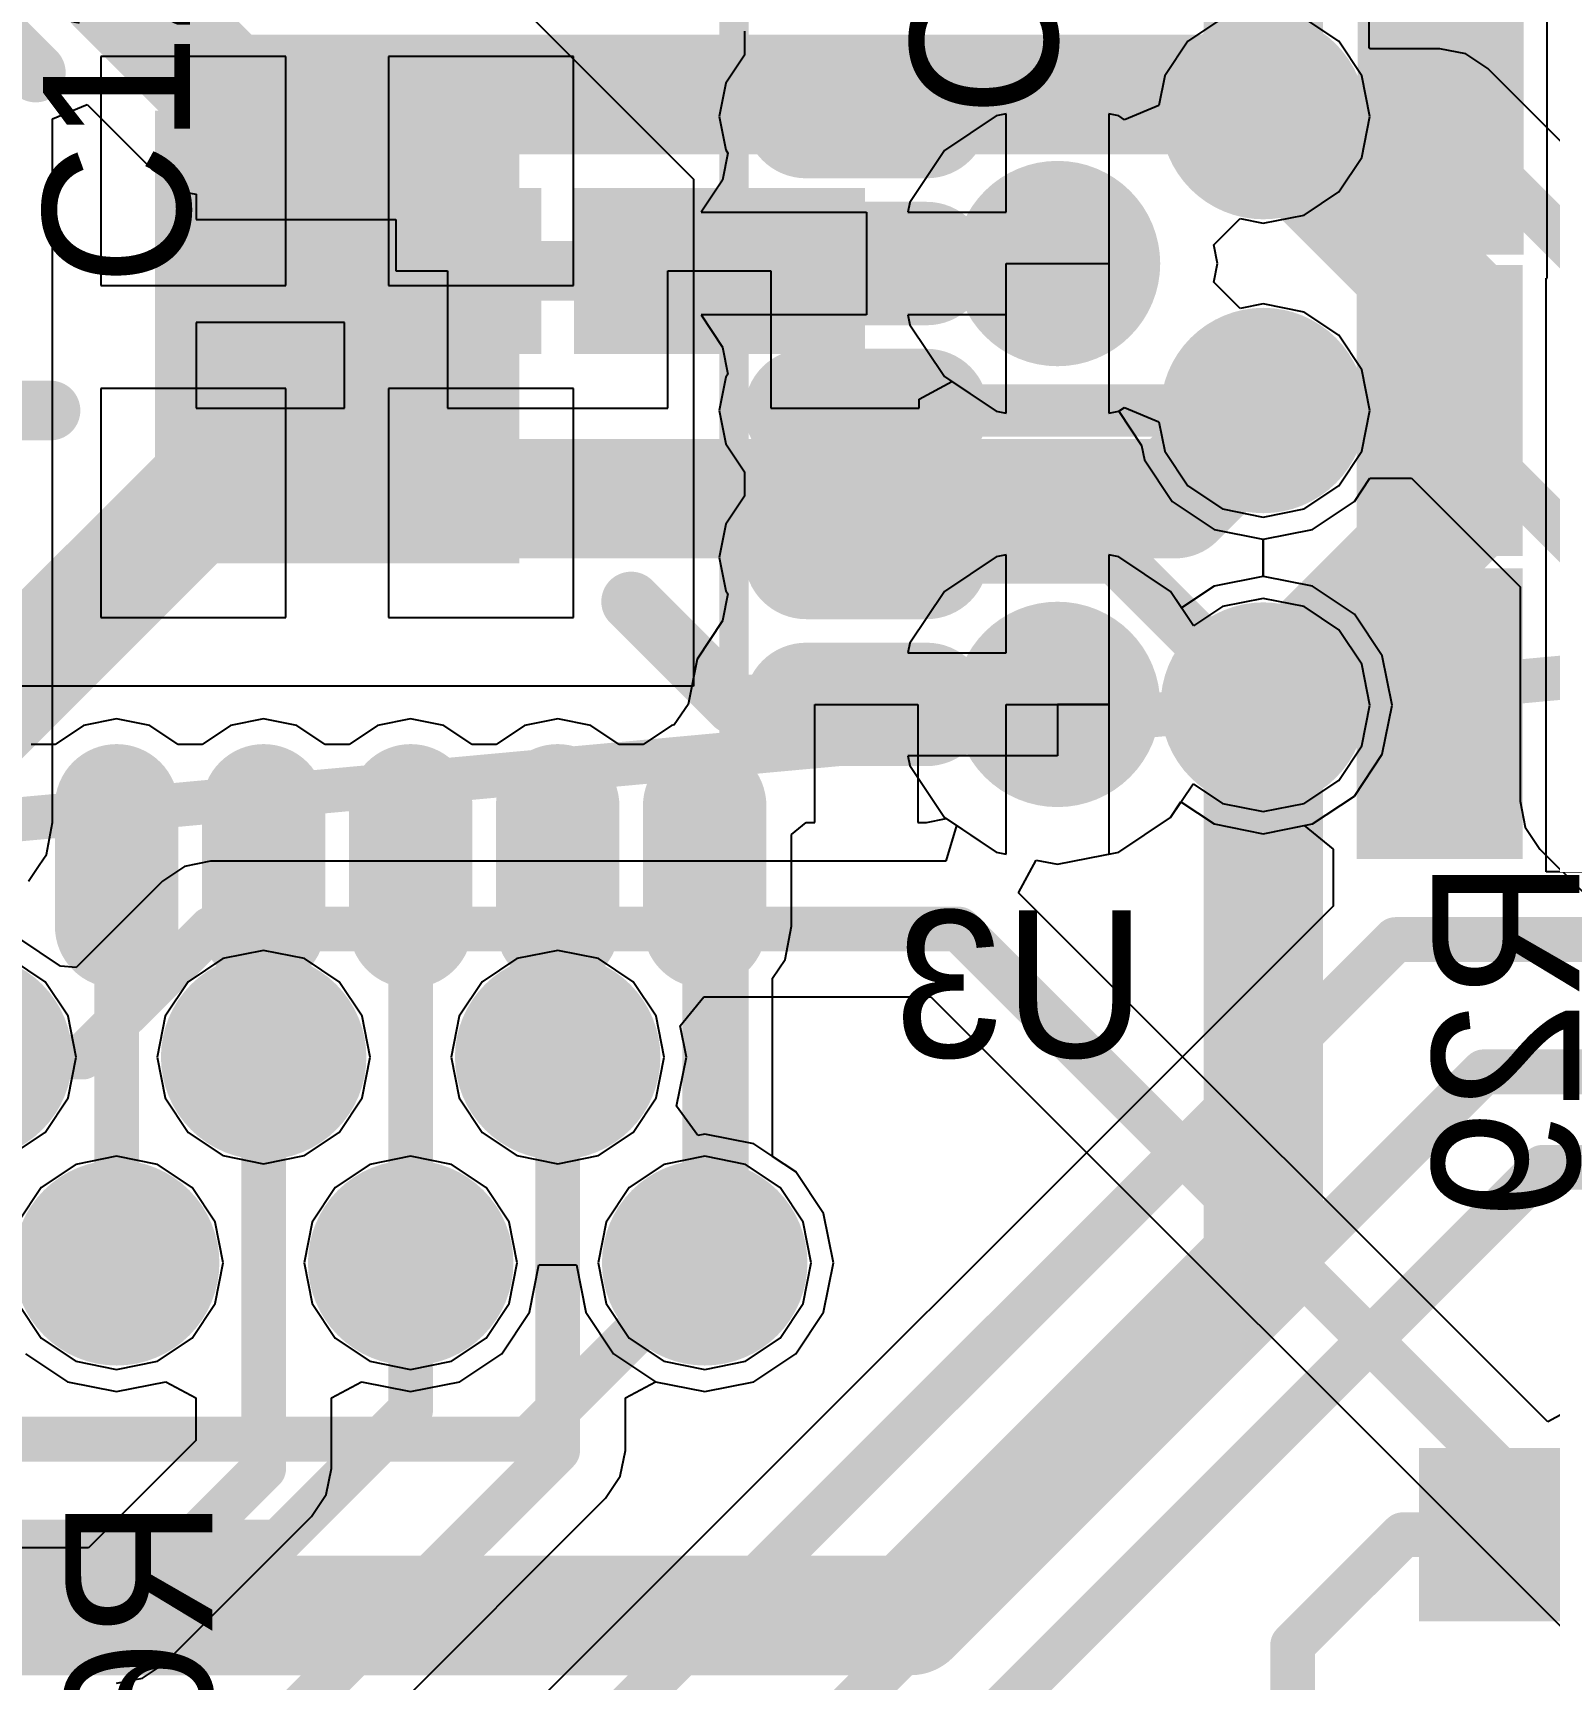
# Model space of a CAD drawing. Header units: millimetres. Extents: x 6 to 417, y 41 to 311.
# Drawn here: x 97.62 to 102.77, y 103.38 to 108.98 of the extents above; entities that cross this region are included whole.
import ezdxf

# ---------------------------------------------------------------- set-up
doc = ezdxf.new("R2010")
doc.units = ezdxf.units.MM
for name, color, linetype in [('BottomLayer', 5, 'Continuous'), ('BottomOverlay', 54, 'Continuous'), ('BottomPaste', 16, 'Continuous'), ('BottomSolder', 6, 'Continuous'), ('DrillDrawing', 1, 'Continuous'), ('KeepOutLayer', 6, 'Continuous'), ('Mechanical2', 216, 'Continuous'), ('Mechanical4', 56, 'Continuous'), ('MidLayer1', 16, 'Continuous'), ('MidLayer2', 76, 'Continuous'), ('MultiLayer', 9, 'Continuous'), ('TopLayer', 1, 'Continuous'), ('TopOverlay', 2, 'Continuous'), ('TopPaste', 8, 'Continuous'), ('TopSolder', 216, 'Continuous')]:
    doc.layers.add(name, color=color, linetype=linetype)

msp = doc.modelspace()

# ---------------------------------------------------------------- linework, layer by layer
at = {"layer": 'BottomLayer'}
for p, q in [((102.7655, 108.15), (102.7655, 109.3)), ((99.1875, 109.1625), (99.8625, 108.4875)), ((100.0359, 108.9909), (100.0359, 108.9091)), ((98.475, 108.904), (97.846, 108.904)), ((97.846, 108.904), (97.846, 108.125)), ((98.475, 108.125), (98.475, 108.904)), ((99.454, 108.904), (98.825, 108.904)), ((98.825, 108.904), (98.825, 108.125)), ((99.454, 108.125), (99.454, 108.904)), ((100.0359, 108.9091), (99.9718, 108.8132)), ((99.9718, 108.8132), (99.9493, 108.7)), ((99.9493, 108.7), (99.9718, 108.5868)), ((99.9792, 108.5758), (99.9609, 108.4841)), ((99.9718, 108.5868), (99.9792, 108.5758)), ((99.8625, 108.4875), (99.8625, 106.7625)), ((99.9609, 108.4841), (99.8881, 108.375)), ((99.9609, 108.4841), (99.9609, 108.4841)), ((99.9609, 108.4841), (99.9609, 108.4841)), ((99.8881, 108.375), (100.45, 108.375)), ((100.45, 108.375), (100.45, 108.025)), ((97.846, 108.125), (98.475, 108.125)), ((98.825, 108.125), (99.454, 108.125)), ((102.7625, 107.2435), (102.7625, 108.15)), ((102.7625, 108.15), (102.7655, 108.15)), ((100.45, 108.025), (99.8881, 108.025)), ((99.8881, 108.025), (99.9609, 107.9159)), ((99.9609, 107.9159), (99.9609, 107.9159)), ((99.9609, 107.9159), (99.9609, 107.9159)), ((99.9609, 107.9159), (99.9792, 107.8242)), ((99.9792, 107.8242), (99.9718, 107.8132)), ((98.475, 107.775), (97.846, 107.775)), ((97.846, 107.775), (97.846, 106.996)), ((98.475, 106.996), (98.475, 107.775)), ((99.454, 107.775), (98.825, 107.775)), ((98.825, 107.775), (98.825, 106.996)), ((99.454, 106.996), (99.454, 107.775)), ((99.9718, 107.8132), (99.9493, 107.7)), ((99.9493, 107.7), (99.9718, 107.5868)), ((99.9718, 107.5868), (100.0359, 107.4909)), ((100.0359, 107.4909), (100.0359, 107.4091)), ((100.0359, 107.4091), (99.9718, 107.3132)), ((99.9718, 107.3132), (99.9493, 107.2)), ((102.7625, 106.1306), (102.7625, 107.2435)), ((102.7625, 107.2435), (102.7625, 107.2435)), ((99.9493, 107.2), (99.9718, 107.0868)), ((99.9792, 107.0758), (99.9609, 106.9841)), ((99.9718, 107.0868), (99.9792, 107.0758)), ((97.846, 106.996), (98.475, 106.996)), ((98.825, 106.996), (99.454, 106.996)), ((99.9609, 106.9841), (99.8739, 106.8537)), ((99.9609, 106.9841), (99.9609, 106.9841)), ((99.9609, 106.9841), (99.9609, 106.9841)), ((99.8739, 106.8537), (99.8433, 106.7)), ((99.8625, 106.7625), (97.4625, 106.7625)), ((99.8433, 106.7), (99.7966, 106.6301)), ((99.8433, 106.7), (99.8433, 106.7)), ((99.8433, 106.7), (99.8433, 106.7)), ((100.275, 106.2983), (100.275, 106.7)), ((100.275, 106.7), (100.625, 106.7)), ((100.625, 106.7), (100.625, 106.2983)), ((100.925, 106.191), (100.925, 106.7)), ((100.925, 106.7), (101.275, 106.7)), ((101.275, 106.7), (101.275, 106.191)), ((97.9, 106.6507), (97.7868, 106.6282)), ((98.0132, 106.6282), (97.9, 106.6507)), ((98.4, 106.6507), (98.2868, 106.6282)), ((98.5132, 106.6282), (98.4, 106.6507)), ((98.9, 106.6507), (98.7868, 106.6282)), ((99.0131, 106.6282), (98.9, 106.6507)), ((99.4, 106.6507), (99.2868, 106.6282)), ((99.5131, 106.6282), (99.4, 106.6507)), ((97.7868, 106.6282), (97.6909, 106.5641)), ((98.1091, 106.5641), (98.0132, 106.6282)), ((98.2868, 106.6282), (98.1909, 106.5641)), ((98.6091, 106.5641), (98.5132, 106.6282)), ((98.7868, 106.6282), (98.6909, 106.5641)), ((99.1091, 106.5641), (99.0131, 106.6282)), ((99.2868, 106.6282), (99.1909, 106.5641)), ((99.6091, 106.5641), (99.5131, 106.6282)), ((99.7868, 106.6282), (99.6909, 106.5641)), ((99.7966, 106.6301), (99.7868, 106.6282)), ((97.6909, 106.5641), (97.6091, 106.5641)), ((98.1909, 106.5641), (98.1091, 106.5641)), ((98.6909, 106.5641), (98.6091, 106.5641)), ((99.1909, 106.5641), (99.1091, 106.5641)), ((99.6909, 106.5641), (99.6091, 106.5641)), ((101.4846, 106.3154), (101.52, 106.3685)), ((101.52, 106.3685), (101.6325, 106.2933)), ((100.655, 106.2983), (100.7214, 106.3115)), ((100.7214, 106.3115), (100.8919, 106.1975)), ((101.3081, 106.1975), (101.4846, 106.3154)), ((100.1957, 106.2578), (100.245, 106.2983)), ((100.1957, 105.945), (100.1957, 106.2578)), ((100.245, 106.2983), (100.275, 106.2983)), ((100.625, 106.2983), (100.655, 106.2983)), ((101.6325, 106.2933), (101.8, 106.26)), ((101.8, 106.26), (101.9393, 106.2877)), ((101.9393, 106.2877), (102.0375, 106.2071)), ((100.8919, 106.1975), (100.925, 106.191)), ((101.275, 106.191), (101.3081, 106.1975)), ((102.0375, 106.2071), (102.0375, 106.0935)), ((102.0375, 106.0935), (102.0375, 106.0935)), ((102.0375, 106.0935), (102.0375, 106.0137)), ((103.1835, 106.1306), (102.7625, 106.1306)), ((102.0375, 106.0137), (98.8369, 102.8131)), ((100.1732, 105.8319), (100.1957, 105.945)), ((100.1306, 105.7682), (100.1732, 105.8319)), ((100.1306, 105.1623), (100.1306, 105.7682)), ((100.2096, 105.1096), (100.1306, 105.1623)), ((100.3045, 104.9676), (100.2096, 105.1096)), ((100.3378, 104.8), (100.3045, 104.9676)), ((100.3045, 104.6325), (100.3378, 104.8)), ((100.2096, 104.4904), (100.3045, 104.6325)), ((100.0675, 104.3955), (100.2096, 104.4904)), ((99.6306, 104.3411), (99.7325, 104.3955)), ((99.7325, 104.3955), (99.9, 104.3622)), ((99.9, 104.3622), (100.0675, 104.3955)), ((99.6306, 104.162), (99.6306, 104.3411)), ((99.6131, 104.0737), (99.6306, 104.162)), ((99.5631, 103.9989), (99.6131, 104.0737)), ((98.6031, 103.0389), (99.5631, 103.9989))]:
    msp.add_line(p, q, dxfattribs=at)
for points, const_width in [([(97.275, 109.2), (97.625, 108.85)], 0.2032), ([(100.245, 108.7), (100.655, 108.7)], 0.28), ([(101.8, 108.7), (102.347, 108.7)], 0.254), ([(100.45, 108.7), (101.8, 108.7)], 0.1778), ([(100.245, 108.2), (100.655, 108.2)], 0.28), ([(99.575, 108.2), (100.45, 108.2)], 0.2032), ([(100.45, 108.2), (101.1, 108.2)], 0.127), ([(100.245, 107.7), (100.655, 107.7)], 0.28), ([(101.8, 107.7), (102.347, 107.7)], 0.254), ([(96.2, 107.7), (97.675, 107.7)], 0.2032), ([(100.45, 107.7), (101.8, 107.7)], 0.1778), ([(100.245, 107.2), (100.655, 107.2)], 0.28), ([(100.45, 107.2), (101.2978, 107.2)], 0.1778), ([(101.2978, 107.2), (101.8, 106.6978)], 0.1778), ([(99.65, 107.05), (100, 106.7)], 0.2032), ([(100.245, 106.7), (100.655, 106.7)], 0.28), ([(101.8, 106.6978), (102.347, 106.6978)], 0.254), ([(100, 106.7), (101.1, 106.7)], 0.2032), ([(97.9, 105.945), (97.9, 106.355)], 0.28), ([(98.4, 105.945), (98.4, 106.355)], 0.28), ([(98.9, 105.945), (98.9, 106.355)], 0.28), ([(99.4, 105.945), (99.4, 106.355)], 0.28), ([(99.9, 105.945), (99.9, 106.355)], 0.28), ([(97.9, 104.8), (97.9, 106.15)], 0.1524), ([(98.4, 105.5), (98.4, 106.15)], 0.1524), ([(98.9, 104.8), (98.9, 106.15)], 0.1524), ([(99.4, 105.5), (99.4, 106.15)], 0.1524), ([(99.9, 104.8), (99.9, 106.15)], 0.1524), ([(99, 102.65), (102.25, 105.9)], 0.1524), ([(102.25, 105.9), (104.3163, 105.9)], 0.1524), ([(99.4, 104.162), (99.4, 105.5)], 0.1524), ([(100.3, 103.2), (102.55, 105.45)], 0.1524), ([(102.55, 105.45), (108.325, 105.45)], 0.1524), ([(100.6, 102.975), (102.75, 105.125)], 0.1524), ([(102.75, 105.125), (108, 105.125)], 0.1524), ([(97.2, 104.8), (97.9, 104.8)], 0.1524), ([(98.9, 104.3), (98.9, 104.8)], 0.1524), ([(98.45, 103.85), (98.9, 104.3)], 0.1524), ([(98.44, 103.202), (99.4, 104.162)], 0.1524), ([(93.9, 103.85), (98.45, 103.85)], 0.1524), ([(101.9, 103.5), (102.275, 103.875)], 0.1524), ([(102.275, 103.875), (102.6, 103.875)], 0.1524), ([(101.9, 101.2), (101.9, 103.5)], 0.1524)]:
    msp.add_lwpolyline(points, dxfattribs=dict(at, const_width=const_width))
for points, const_width in [([(97.5742, 108.85, 1), (97.6758, 108.85, 1)], 0.1016), ([(101.6603, 108.7, 1), (101.9397, 108.7, 1)], 0.2794), ([(100.175, 108.7, 1), (100.315, 108.7, 1)], 0.14), ([(100.585, 108.7, 1), (100.725, 108.7, 1)], 0.14), ([(101.7365, 108.7, 1), (101.8635, 108.7, 1)], 0.127), ([(102.2835, 108.7, 1), (102.4105, 108.7, 1)], 0.127), ([(100.4055, 108.7, 1), (100.4944, 108.7, 1)], 0.0889), ([(101.7555, 108.7, 1), (101.8444, 108.7, 1)], 0.0889), ([(100.9603, 108.2, 1), (101.2397, 108.2, 1)], 0.2794), ([(100.175, 108.2, 1), (100.315, 108.2, 1)], 0.14), ([(100.585, 108.2, 1), (100.725, 108.2, 1)], 0.14), ([(99.5242, 108.2, 1), (99.6258, 108.2, 1)], 0.1016), ([(100.3992, 108.2, 1), (100.5008, 108.2, 1)], 0.1016), ([(100.4182, 108.2, 1), (100.4817, 108.2, 1)], 0.0635), ([(101.0682, 108.2, 1), (101.1317, 108.2, 1)], 0.0635), ([(101.6603, 107.7, 1), (101.9397, 107.7, 1)], 0.2794), ([(100.175, 107.7, 1), (100.315, 107.7, 1)], 0.14), ([(100.585, 107.7, 1), (100.725, 107.7, 1)], 0.14), ([(101.7365, 107.7, 1), (101.8635, 107.7, 1)], 0.127), ([(102.2835, 107.7, 1), (102.4105, 107.7, 1)], 0.127), ([(97.6242, 107.7, 1), (97.7258, 107.7, 1)], 0.1016), ([(100.4055, 107.7, 1), (100.4944, 107.7, 1)], 0.0889), ([(101.7555, 107.7, 1), (101.8444, 107.7, 1)], 0.0889), ([(100.175, 107.2, 1), (100.315, 107.2, 1)], 0.14), ([(100.585, 107.2, 1), (100.725, 107.2, 1)], 0.14), ([(100.4055, 107.2, 1), (100.4944, 107.2, 1)], 0.0889), ([(101.2533, 107.2, 1), (101.3422, 107.2, 1)], 0.0889), ([(101.2533, 107.2, 1), (101.3422, 107.2, 1)], 0.0889), ([(99.5992, 107.05, 1), (99.7008, 107.05, 1)], 0.1016), ([(100.9603, 106.7, 1), (101.2397, 106.7, 1)], 0.2794), ([(101.6603, 106.6978, 1), (101.9397, 106.6978, 1)], 0.2794), ([(100.175, 106.7, 1), (100.315, 106.7, 1)], 0.14), ([(100.585, 106.7, 1), (100.725, 106.7, 1)], 0.14), ([(101.7365, 106.6978, 1), (101.8635, 106.6978, 1)], 0.127), ([(102.2835, 106.6978, 1), (102.4105, 106.6978, 1)], 0.127), ([(99.9492, 106.7, 1), (100.0508, 106.7, 1)], 0.1016), ([(99.9492, 106.7, 1), (100.0508, 106.7, 1)], 0.1016), ([(101.0492, 106.7, 1), (101.1508, 106.7, 1)], 0.1016), ([(101.7555, 106.6978, 1), (101.8444, 106.6978, 1)], 0.0889), ([(97.83, 106.355, 1), (97.97, 106.355, 1)], 0.14), ([(98.33, 106.355, 1), (98.47, 106.355, 1)], 0.14), ([(98.83, 106.355, 1), (98.97, 106.355, 1)], 0.14), ([(99.33, 106.355, 1), (99.47, 106.355, 1)], 0.14), ([(99.83, 106.355, 1), (99.97, 106.355, 1)], 0.14), ([(97.8619, 106.15, 1), (97.9381, 106.15, 1)], 0.0762), ([(98.3619, 106.15, 1), (98.4381, 106.15, 1)], 0.0762), ([(98.8619, 106.15, 1), (98.9381, 106.15, 1)], 0.0762), ([(99.3619, 106.15, 1), (99.4381, 106.15, 1)], 0.0762), ([(99.8619, 106.15, 1), (99.9381, 106.15, 1)], 0.0762), ([(97.83, 105.945, 1), (97.97, 105.945, 1)], 0.14), ([(98.33, 105.945, 1), (98.47, 105.945, 1)], 0.14), ([(98.83, 105.945, 1), (98.97, 105.945, 1)], 0.14), ([(99.33, 105.945, 1), (99.47, 105.945, 1)], 0.14), ([(99.83, 105.945, 1), (99.97, 105.945, 1)], 0.14), ([(102.2119, 105.9, 1), (102.2881, 105.9, 1)], 0.0762), ([(102.2119, 105.9, 1), (102.2881, 105.9, 1)], 0.0762), ([(97.2603, 105.5, 1), (97.5397, 105.5, 1)], 0.2794), ([(98.2603, 105.5, 1), (98.5397, 105.5, 1)], 0.2794), ([(99.2603, 105.5, 1), (99.5397, 105.5, 1)], 0.2794), ([(98.3619, 105.5, 1), (98.4381, 105.5, 1)], 0.0762), ([(99.3619, 105.5, 1), (99.4381, 105.5, 1)], 0.0762), ([(99.3619, 105.5, 1), (99.4381, 105.5, 1)], 0.0762), ([(102.5119, 105.45, 1), (102.5881, 105.45, 1)], 0.0762), ([(102.5119, 105.45, 1), (102.5881, 105.45, 1)], 0.0762), ([(102.7119, 105.125, 1), (102.7881, 105.125, 1)], 0.0762), ([(102.7119, 105.125, 1), (102.7881, 105.125, 1)], 0.0762), ([(97.7603, 104.8, 1), (98.0397, 104.8, 1)], 0.2794), ([(98.7603, 104.8, 1), (99.0397, 104.8, 1)], 0.2794), ([(99.7603, 104.8, 1), (100.0397, 104.8, 1)], 0.2794), ([(97.8619, 104.8, 1), (97.9381, 104.8, 1)], 0.0762), ([(97.8619, 104.8, 1), (97.9381, 104.8, 1)], 0.0762), ([(98.8619, 104.8, 1), (98.9381, 104.8, 1)], 0.0762), ([(98.8619, 104.8, 1), (98.9381, 104.8, 1)], 0.0762), ([(99.8619, 104.8, 1), (99.9381, 104.8, 1)], 0.0762), ([(98.8619, 104.3, 1), (98.9381, 104.3, 1)], 0.0762), ([(98.8619, 104.3, 1), (98.9381, 104.3, 1)], 0.0762), ([(99.3619, 104.162, 1), (99.4381, 104.162, 1)], 0.0762), ([(99.3619, 104.162, 1), (99.4381, 104.162, 1)], 0.0762), ([(98.4119, 103.85, 1), (98.4881, 103.85, 1)], 0.0762), ([(98.4119, 103.85, 1), (98.4881, 103.85, 1)], 0.0762), ([(102.2369, 103.875, 1), (102.3131, 103.875, 1)], 0.0762), ([(102.2369, 103.875, 1), (102.3131, 103.875, 1)], 0.0762), ([(102.5619, 103.875, 1), (102.6381, 103.875, 1)], 0.0762), ([(101.8619, 103.5, 1), (101.9381, 103.5, 1)], 0.0762), ([(101.8619, 103.5, 1), (101.9381, 103.5, 1)], 0.0762)]:
    msp.add_lwpolyline(points, format="xyb", close=True, dxfattribs=dict(at, const_width=const_width))
for points in [[(102.6155, 109.15), (102.1905, 109.15), (102.6155, 108.3), (102.1905, 108.3)], [(99.2, 107.25), (99.2, 108.65), (98.1, 107.25), (98.1, 108.65)], [(102.6125, 108.125), (102.1875, 108.125), (102.6125, 107.275), (102.1875, 107.275)], [(102.6125, 107.0935), (102.1875, 107.0935), (102.6125, 106.2435), (102.1875, 106.2435)], [(102.8, 103.65), (102.8, 104.1), (102.4, 103.65), (102.4, 104.1)]]:
    msp.add_solid(points, dxfattribs=at)
at = {"layer": 'BottomPaste', "const_width": 0.18}
for points in [[(100.245, 108.7), (100.655, 108.7)], [(100.245, 108.2), (100.655, 108.2)], [(100.245, 107.7), (100.655, 107.7)], [(100.245, 107.2), (100.655, 107.2)], [(100.245, 106.7), (100.655, 106.7)], [(97.9, 105.945), (97.9, 106.355)], [(98.4, 105.945), (98.4, 106.355)], [(98.9, 105.945), (98.9, 106.355)], [(99.4, 105.945), (99.4, 106.355)], [(99.9, 105.945), (99.9, 106.355)]]:
    msp.add_lwpolyline(points, dxfattribs=at)
at = {"layer": 'BottomPaste', "const_width": 0.09}
for points in [[(100.2, 108.7, 1), (100.29, 108.7, 1)], [(100.61, 108.7, 1), (100.7, 108.7, 1)], [(100.2, 108.2, 1), (100.29, 108.2, 1)], [(100.61, 108.2, 1), (100.7, 108.2, 1)], [(100.2, 107.7, 1), (100.29, 107.7, 1)], [(100.61, 107.7, 1), (100.7, 107.7, 1)], [(100.2, 107.2, 1), (100.29, 107.2, 1)], [(100.61, 107.2, 1), (100.7, 107.2, 1)], [(100.2, 106.7, 1), (100.29, 106.7, 1)], [(100.61, 106.7, 1), (100.7, 106.7, 1)], [(97.855, 106.355, 1), (97.945, 106.355, 1)], [(98.355, 106.355, 1), (98.445, 106.355, 1)], [(98.855, 106.355, 1), (98.945, 106.355, 1)], [(99.355, 106.355, 1), (99.445, 106.355, 1)], [(99.855, 106.355, 1), (99.945, 106.355, 1)], [(97.855, 105.945, 1), (97.945, 105.945, 1)], [(98.355, 105.945, 1), (98.445, 105.945, 1)], [(98.855, 105.945, 1), (98.945, 105.945, 1)], [(99.355, 105.945, 1), (99.445, 105.945, 1)], [(99.855, 105.945, 1), (99.945, 105.945, 1)]]:
    msp.add_lwpolyline(points, format="xyb", close=True, dxfattribs=at)
at = {"layer": 'BottomPaste'}
for points in [[(102.5655, 109.1), (102.2405, 109.1), (102.5655, 108.35), (102.2405, 108.35)], [(99.15, 107.3), (99.15, 108.6), (98.15, 107.3), (98.15, 108.6)], [(102.5625, 108.075), (102.2375, 108.075), (102.5625, 107.325), (102.2375, 107.325)], [(102.5625, 107.0435), (102.2375, 107.0435), (102.5625, 106.2935), (102.2375, 106.2935)], [(102.75, 103.7), (102.75, 104.05), (102.45, 103.7), (102.45, 104.05)]]:
    msp.add_solid(points, dxfattribs=at)
at = {"layer": 'BottomSolder'}
for points, const_width in [([(101.6253, 108.7, 1), (101.9747, 108.7, 1)], 0.3494), ([(100.14, 108.7, 1), (100.35, 108.7, 1)], 0.21), ([(100.55, 108.7, 1), (100.76, 108.7, 1)], 0.21), ([(100.9253, 108.2, 1), (101.2747, 108.2, 1)], 0.3494), ([(100.14, 108.2, 1), (100.35, 108.2, 1)], 0.21), ([(100.55, 108.2, 1), (100.76, 108.2, 1)], 0.21), ([(101.6253, 107.7, 1), (101.9747, 107.7, 1)], 0.3494), ([(100.14, 107.7, 1), (100.35, 107.7, 1)], 0.21), ([(100.55, 107.7, 1), (100.76, 107.7, 1)], 0.21), ([(100.14, 107.2, 1), (100.35, 107.2, 1)], 0.21), ([(100.55, 107.2, 1), (100.76, 107.2, 1)], 0.21), ([(100.9253, 106.7, 1), (101.2747, 106.7, 1)], 0.3494), ([(101.6253, 106.6978, 1), (101.9747, 106.6978, 1)], 0.3494), ([(100.14, 106.7, 1), (100.35, 106.7, 1)], 0.21), ([(100.55, 106.7, 1), (100.76, 106.7, 1)], 0.21), ([(97.795, 106.355, 1), (98.005, 106.355, 1)], 0.21), ([(98.295, 106.355, 1), (98.505, 106.355, 1)], 0.21), ([(98.795, 106.355, 1), (99.005, 106.355, 1)], 0.21), ([(99.295, 106.355, 1), (99.505, 106.355, 1)], 0.21), ([(99.795, 106.355, 1), (100.005, 106.355, 1)], 0.21), ([(97.795, 105.945, 1), (98.005, 105.945, 1)], 0.21), ([(98.295, 105.945, 1), (98.505, 105.945, 1)], 0.21), ([(98.795, 105.945, 1), (99.005, 105.945, 1)], 0.21), ([(99.295, 105.945, 1), (99.505, 105.945, 1)], 0.21), ([(99.795, 105.945, 1), (100.005, 105.945, 1)], 0.21), ([(97.2253, 105.5, 1), (97.5747, 105.5, 1)], 0.3494), ([(98.2253, 105.5, 1), (98.5747, 105.5, 1)], 0.3494), ([(99.2253, 105.5, 1), (99.5747, 105.5, 1)], 0.3494), ([(97.7253, 104.8, 1), (98.0747, 104.8, 1)], 0.3494), ([(98.7253, 104.8, 1), (99.0747, 104.8, 1)], 0.3494), ([(99.7253, 104.8, 1), (100.0747, 104.8, 1)], 0.3494)]:
    msp.add_lwpolyline(points, format="xyb", close=True, dxfattribs=dict(at, const_width=const_width))
at = {"layer": 'BottomSolder', "const_width": 0.42}
for points in [[(100.245, 108.7), (100.655, 108.7)], [(100.245, 108.2), (100.655, 108.2)], [(100.245, 107.7), (100.655, 107.7)], [(100.245, 107.2), (100.655, 107.2)], [(100.245, 106.7), (100.655, 106.7)], [(97.9, 105.945), (97.9, 106.355)], [(98.4, 105.945), (98.4, 106.355)], [(98.9, 105.945), (98.9, 106.355)], [(99.4, 105.945), (99.4, 106.355)], [(99.9, 105.945), (99.9, 106.355)]]:
    msp.add_lwpolyline(points, dxfattribs=at)
at = {"layer": 'BottomSolder'}
for points in [[(102.6855, 109.22), (102.1205, 109.22), (102.6855, 108.23), (102.1205, 108.23)], [(99.27, 107.18), (99.27, 108.72), (98.03, 107.18), (98.03, 108.72)], [(102.6825, 108.195), (102.1175, 108.195), (102.6825, 107.205), (102.1175, 107.205)], [(102.6825, 107.1635), (102.1175, 107.1635), (102.6825, 106.1735), (102.1175, 106.1735)], [(102.87, 103.58), (102.87, 104.17), (102.33, 103.58), (102.33, 104.17)]]:
    msp.add_solid(points, dxfattribs=at)
at = {"layer": 'DrillDrawing', "const_width": 0.1}
for points in [[(119.9857, 99, -39.996351), (119.9857, 101)], [(119.9819, 99, -39.98872), (119.9819, 101)]]:
    msp.add_lwpolyline(points, format="xyb", dxfattribs=at)
at = {"layer": 'DrillDrawing', "const_width": 0.1524}
for points in [[(101.7238, 108.7, 1), (101.8762, 108.7, 1)], [(101.0238, 108.2, 1), (101.1762, 108.2, 1)], [(101.7238, 107.7, 1), (101.8762, 107.7, 1)], [(101.0238, 106.7, 1), (101.1762, 106.7, 1)], [(101.7238, 106.6978, 1), (101.8762, 106.6978, 1)], [(98.3238, 105.5, 1), (98.4762, 105.5, 1)], [(99.3238, 105.5, 1), (99.4762, 105.5, 1)], [(97.8238, 104.8, 1), (97.9762, 104.8, 1)], [(98.8238, 104.8, 1), (98.9762, 104.8, 1)], [(99.8238, 104.8, 1), (99.9762, 104.8, 1)]]:
    msp.add_lwpolyline(points, format="xyb", close=True, dxfattribs=at)
at = {"layer": 'KeepOutLayer', "const_width": 0.1}
msp.add_lwpolyline([(119.9857, 99, -39.996351), (119.9857, 101)], format="xyb", dxfattribs=at)
at = {"layer": 'Mechanical2', "const_width": 0.1}
for points in [[(100, 105.08), (100, 122.5469)], [(100, 105.08), (100, 122.5468)]]:
    msp.add_lwpolyline(points, dxfattribs=at)
at = {"layer": 'Mechanical2', "const_width": 0.05}
msp.add_lwpolyline([(99.975, 105.08, 1), (100.025, 105.08, 1)], format="xyb", close=True, dxfattribs=at)
msp.add_lwpolyline([(99.975, 105.08, 1), (100.025, 105.08, 1)], format="xyb", close=True, dxfattribs=at)
at = {"layer": 'Mechanical4', "const_width": 0.1}
msp.add_lwpolyline([(91.9321, 105.7906), (106.8692, 107.1632)], dxfattribs=at)
at = {"layer": 'MidLayer1'}
for p, q in [((101.6612, 109.035), (101.5436, 108.9564)), ((102.0564, 108.9564), (101.9387, 109.035)), ((101.5436, 108.9564), (101.465, 108.8387)), ((102.135, 108.8387), (102.0564, 108.9564)), ((101.465, 108.8387), (101.445, 108.738)), ((102.1626, 108.7), (102.135, 108.8387)), ((101.445, 108.738), (101.3276, 108.6894)), ((100.8919, 108.7025), (100.7154, 108.5846)), ((100.925, 108.709), (100.8919, 108.7025)), ((100.925, 108.375), (100.925, 108.709)), ((101.3081, 108.7025), (101.275, 108.709)), ((101.275, 108.709), (101.275, 108.2)), ((101.3276, 108.6894), (101.3081, 108.7025)), ((102.135, 108.5613), (102.1626, 108.7)), ((100.7154, 108.5846), (100.5975, 108.4081)), ((102.0564, 108.4436), (102.135, 108.5613)), ((101.9387, 108.365), (102.0564, 108.4436)), ((100.5975, 108.4081), (100.591, 108.375)), ((100.591, 108.375), (100.925, 108.375)), ((101.6312, 108.2633), (101.7211, 108.3531)), ((101.7211, 108.3531), (101.8, 108.3374)), ((101.8, 108.3374), (101.9387, 108.365)), ((101.6438, 108.2), (101.6312, 108.2633)), ((101.275, 108.2), (101.275, 107.691)), ((101.6312, 108.1367), (101.6438, 108.2)), ((101.7211, 108.0469), (101.6312, 108.1367)), ((101.8, 108.0626), (101.7211, 108.0469)), ((101.9387, 108.035), (101.8, 108.0626)), ((100.925, 108.025), (100.591, 108.025)), ((100.591, 108.025), (100.5975, 107.9919)), ((100.5975, 107.9919), (100.7154, 107.8154)), ((100.925, 107.691), (100.925, 108.025)), ((102.0564, 107.9564), (101.9387, 108.035)), ((102.135, 107.8387), (102.0564, 107.9564)), ((102.1626, 107.7), (102.135, 107.8387)), ((100.7154, 107.8154), (100.8919, 107.6975)), ((101.3081, 107.6975), (101.3276, 107.7106)), ((101.3276, 107.7106), (101.445, 107.662)), ((100.8919, 107.6975), (100.925, 107.691)), ((101.275, 107.691), (101.3081, 107.6975)), ((101.445, 107.662), (101.465, 107.5613)), ((102.135, 107.5613), (102.1626, 107.7)), ((101.465, 107.5613), (101.5436, 107.4436)), ((102.0564, 107.4436), (102.135, 107.5613)), ((101.5436, 107.4436), (101.6612, 107.365)), ((101.9387, 107.365), (102.0564, 107.4436)), ((101.6612, 107.365), (101.8, 107.3374)), ((101.8, 107.3374), (101.9387, 107.365)), ((100.8919, 107.2025), (100.7154, 107.0846)), ((100.925, 107.209), (100.8919, 107.2025)), ((100.925, 106.875), (100.925, 107.209)), ((101.3081, 107.2025), (101.275, 107.209)), ((101.275, 107.209), (101.275, 106.7)), ((101.4846, 107.0846), (101.3081, 107.2025)), ((100.7154, 107.0846), (100.5975, 106.9081)), ((101.563, 106.9671), (101.4846, 107.0846)), ((101.8, 107.0604), (101.6613, 107.0328)), ((101.9387, 107.0328), (101.8, 107.0604)), ((101.6613, 107.0328), (101.563, 106.9671)), ((102.0564, 106.9542), (101.9387, 107.0328)), ((102.135, 106.8365), (102.0564, 106.9542)), ((100.5975, 106.9081), (100.591, 106.875)), ((100.591, 106.875), (100.925, 106.875)), ((102.1626, 106.6978), (102.135, 106.8365)), ((101.275, 106.7), (101.275, 106.191)), ((102.135, 106.5591), (102.1626, 106.6978)), ((102.0564, 106.4414), (102.135, 106.5591)), ((100.925, 106.525), (100.591, 106.525)), ((100.591, 106.525), (100.5975, 106.4919)), ((100.5975, 106.4919), (100.7154, 106.3154)), ((100.925, 106.191), (100.925, 106.525)), ((101.4846, 106.3154), (101.561, 106.4298)), ((101.561, 106.4298), (101.6613, 106.3628)), ((101.9387, 106.3628), (102.0564, 106.4414)), ((101.6613, 106.3628), (101.8, 106.3352)), ((101.8, 106.3352), (101.9387, 106.3628)), ((100.7154, 106.3154), (100.8919, 106.1975)), ((101.3081, 106.1975), (101.4846, 106.3154)), ((100.8919, 106.1975), (100.925, 106.191)), ((101.275, 106.191), (101.3081, 106.1975)), ((98.4, 105.8626), (98.2613, 105.835)), ((98.5387, 105.835), (98.4, 105.8626)), ((99.4, 105.8626), (99.2612, 105.835)), ((99.5387, 105.835), (99.4, 105.8626)), ((97.6564, 105.7564), (97.5387, 105.835)), ((98.2613, 105.835), (98.1436, 105.7564)), ((98.6564, 105.7564), (98.5387, 105.835)), ((99.2612, 105.835), (99.1436, 105.7564)), ((99.6564, 105.7564), (99.5387, 105.835)), ((97.735, 105.6388), (97.6564, 105.7564)), ((98.1436, 105.7564), (98.065, 105.6388)), ((98.735, 105.6388), (98.6564, 105.7564)), ((99.1436, 105.7564), (99.065, 105.6388)), ((99.735, 105.6388), (99.6564, 105.7564)), ((97.7626, 105.5), (97.735, 105.6388)), ((98.065, 105.6388), (98.0374, 105.5)), ((98.7626, 105.5), (98.735, 105.6388)), ((99.065, 105.6388), (99.0374, 105.5)), ((99.7626, 105.5), (99.735, 105.6388)), ((97.735, 105.3613), (97.7626, 105.5)), ((98.0374, 105.5), (98.065, 105.3613)), ((98.735, 105.3613), (98.7626, 105.5)), ((99.0374, 105.5), (99.065, 105.3613)), ((99.735, 105.3613), (99.7626, 105.5)), ((97.6564, 105.2436), (97.735, 105.3613)), ((98.065, 105.3613), (98.1436, 105.2436)), ((98.6564, 105.2436), (98.735, 105.3613)), ((99.065, 105.3613), (99.1436, 105.2436)), ((99.6564, 105.2436), (99.735, 105.3613)), ((97.5387, 105.165), (97.6564, 105.2436)), ((98.1436, 105.2436), (98.2613, 105.165)), ((98.5387, 105.165), (98.6564, 105.2436)), ((99.1436, 105.2436), (99.2612, 105.165)), ((99.5387, 105.165), (99.6564, 105.2436)), ((97.7613, 105.135), (97.6436, 105.0564)), ((97.9, 105.1626), (97.7613, 105.135)), ((98.0387, 105.135), (97.9, 105.1626)), ((98.1564, 105.0564), (98.0387, 105.135)), ((98.2613, 105.165), (98.4, 105.1374)), ((98.4, 105.1374), (98.5387, 105.165)), ((98.7613, 105.135), (98.6436, 105.0564)), ((98.9, 105.1626), (98.7613, 105.135)), ((99.0387, 105.135), (98.9, 105.1626)), ((99.1564, 105.0564), (99.0387, 105.135)), ((99.2612, 105.165), (99.4, 105.1374)), ((99.4, 105.1374), (99.5387, 105.165)), ((99.7612, 105.135), (99.6436, 105.0564)), ((99.9, 105.1626), (99.7612, 105.135)), ((100.0387, 105.135), (99.9, 105.1626)), ((100.1564, 105.0564), (100.0387, 105.135)), ((97.6436, 105.0564), (97.565, 104.9388)), ((98.235, 104.9388), (98.1564, 105.0564)), ((98.6436, 105.0564), (98.565, 104.9388)), ((99.235, 104.9388), (99.1564, 105.0564)), ((99.6436, 105.0564), (99.565, 104.9388)), ((100.235, 104.9388), (100.1564, 105.0564)), ((98.2626, 104.8), (98.235, 104.9388)), ((98.565, 104.9388), (98.5374, 104.8)), ((99.2626, 104.8), (99.235, 104.9388)), ((99.565, 104.9388), (99.5374, 104.8)), ((100.2626, 104.8), (100.235, 104.9388)), ((98.235, 104.6613), (98.2626, 104.8)), ((98.5374, 104.8), (98.565, 104.6613)), ((99.235, 104.6613), (99.2626, 104.8)), ((99.5374, 104.8), (99.565, 104.6613)), ((100.235, 104.6613), (100.2626, 104.8)), ((97.565, 104.6613), (97.6436, 104.5436)), ((98.1564, 104.5436), (98.235, 104.6613)), ((98.565, 104.6613), (98.6436, 104.5436)), ((99.1564, 104.5436), (99.235, 104.6613)), ((99.565, 104.6613), (99.6436, 104.5436)), ((100.1564, 104.5436), (100.235, 104.6613)), ((97.6436, 104.5436), (97.7613, 104.465)), ((98.0387, 104.465), (98.1564, 104.5436)), ((98.6436, 104.5436), (98.7613, 104.465)), ((99.0387, 104.465), (99.1564, 104.5436)), ((99.6436, 104.5436), (99.7612, 104.465)), ((100.0387, 104.465), (100.1564, 104.5436)), ((97.7613, 104.465), (97.9, 104.4374)), ((97.9, 104.4374), (98.0387, 104.465)), ((98.7613, 104.465), (98.9, 104.4374)), ((98.9, 104.4374), (99.0387, 104.465)), ((99.7612, 104.465), (99.9, 104.4374)), ((99.9, 104.4374), (100.0387, 104.465))]:
    msp.add_line(p, q, dxfattribs=at)
at = {"layer": 'MidLayer1', "const_width": 0.2794}
for points in [[(101.6603, 108.7, 1), (101.9397, 108.7, 1)], [(100.9603, 108.2, 1), (101.2397, 108.2, 1)], [(101.6603, 107.7, 1), (101.9397, 107.7, 1)], [(100.9603, 106.7, 1), (101.2397, 106.7, 1)], [(101.6603, 106.6978, 1), (101.9397, 106.6978, 1)], [(97.2603, 105.5, 1), (97.5397, 105.5, 1)], [(98.2603, 105.5, 1), (98.5397, 105.5, 1)], [(99.2603, 105.5, 1), (99.5397, 105.5, 1)], [(97.7603, 104.8, 1), (98.0397, 104.8, 1)], [(98.7603, 104.8, 1), (99.0397, 104.8, 1)], [(99.7603, 104.8, 1), (100.0397, 104.8, 1)]]:
    msp.add_lwpolyline(points, format="xyb", close=True, dxfattribs=at)
at = {"layer": 'MidLayer2'}
for points, const_width in [([(101.6603, 108.7, 1), (101.9397, 108.7, 1)], 0.2794), ([(101.6984, 108.7, 1), (101.9016, 108.7, 1)], 0.2032), ([(100.9603, 108.2, 1), (101.2397, 108.2, 1)], 0.2794), ([(102.3734, 108.025, 1), (102.5766, 108.025, 1)], 0.2032), ([(102.3734, 108.025, 1), (102.5766, 108.025, 1)], 0.2032), ([(101.6603, 107.7, 1), (101.9397, 107.7, 1)], 0.2794), ([(101.6984, 107.7, 1), (101.9016, 107.7, 1)], 0.2032), ([(98.0734, 107.4, 1), (98.2766, 107.4, 1)], 0.2032), ([(98.0734, 107.4, 1), (98.2766, 107.4, 1)], 0.2032), ([(101.3984, 107.4, 1), (101.6016, 107.4, 1)], 0.2032), ([(101.3984, 107.4, 1), (101.6016, 107.4, 1)], 0.2032), ([(102.3734, 107.3728, 1), (102.5766, 107.3728, 1)], 0.2032), ([(102.3734, 107.3728, 1), (102.5766, 107.3728, 1)], 0.2032), ([(100.9603, 106.7, 1), (101.2397, 106.7, 1)], 0.2794), ([(101.6603, 106.6978, 1), (101.9397, 106.6978, 1)], 0.2794), ([(101.6984, 106.6978, 1), (101.9016, 106.6978, 1)], 0.2032), ([(101.6984, 106.6978, 1), (101.9016, 106.6978, 1)], 0.2032), ([(97.2603, 105.5, 1), (97.5397, 105.5, 1)], 0.2794), ([(98.2603, 105.5, 1), (98.5397, 105.5, 1)], 0.2794), ([(99.2603, 105.5, 1), (99.5397, 105.5, 1)], 0.2794), ([(97.7603, 104.8, 1), (98.0397, 104.8, 1)], 0.2794), ([(98.7603, 104.8, 1), (99.0397, 104.8, 1)], 0.2794), ([(99.7603, 104.8, 1), (100.0397, 104.8, 1)], 0.2794), ([(101.6984, 104.8, 1), (101.9016, 104.8, 1)], 0.2032), ([(101.6984, 104.8, 1), (101.9016, 104.8, 1)], 0.2032), ([(99.8619, 104.8, 1), (99.9381, 104.8, 1)], 0.0762), ([(99.2619, 104.2, 1), (99.3381, 104.2, 1)], 0.0762), ([(99.2619, 104.2, 1), (99.3381, 104.2, 1)], 0.0762), ([(100.4984, 103.6, 1), (100.7016, 103.6, 1)], 0.2032), ([(100.4984, 103.6, 1), (100.7016, 103.6, 1)], 0.2032)]:
    msp.add_lwpolyline(points, format="xyb", close=True, dxfattribs=dict(at, const_width=const_width))
for points, const_width in [([(101.8, 108.7), (102.475, 108.025)], 0.4064), ([(102.475, 107.3728), (102.475, 108.025)], 0.4064), ([(101.5, 107.4), (101.8, 107.7)], 0.4064), ([(95.475, 104.7), (98.175, 107.4)], 0.4064), ([(98.175, 107.4), (101.5, 107.4)], 0.4064), ([(101.8, 106.6978), (102.475, 107.3728)], 0.4064), ([(101.8, 104.8), (101.8, 106.6978)], 0.4064), ([(100.6, 103.6), (101.8, 104.8)], 0.4064), ([(99.3, 104.2), (99.9, 104.8)], 0.1524), ([(97.05, 104.2), (99.3, 104.2)], 0.1524), ([(94.2996, 103.6), (100.6, 103.6)], 0.4064)]:
    msp.add_lwpolyline(points, dxfattribs=dict(at, const_width=const_width))
at = {"layer": 'MultiLayer', "const_width": 0.2794}
for points in [[(101.6603, 108.7, 1), (101.9397, 108.7, 1)], [(100.9603, 108.2, 1), (101.2397, 108.2, 1)], [(101.6603, 107.7, 1), (101.9397, 107.7, 1)], [(100.9603, 106.7, 1), (101.2397, 106.7, 1)], [(101.6603, 106.6978, 1), (101.9397, 106.6978, 1)], [(97.2603, 105.5, 1), (97.5397, 105.5, 1)], [(98.2603, 105.5, 1), (98.5397, 105.5, 1)], [(99.2603, 105.5, 1), (99.5397, 105.5, 1)], [(97.7603, 104.8, 1), (98.0397, 104.8, 1)], [(98.7603, 104.8, 1), (99.0397, 104.8, 1)], [(99.7603, 104.8, 1), (100.0397, 104.8, 1)]]:
    msp.add_lwpolyline(points, format="xyb", close=True, dxfattribs=at)
at = {"layer": 'TopLayer'}
for p, q in [((102.1601, 108.9339), (102.1601, 109.1508)), ((102.1623, 108.9306), (102.1601, 108.9339)), ((102.4, 108.9306), (102.1623, 108.9306)), ((102.4883, 108.9131), (102.4, 108.9306)), ((102.5631, 108.8631), (102.4883, 108.9131)), ((103.5651, 107.8611), (102.5631, 108.8631)), ((97.6824, 108.6924), (97.7998, 108.741)), ((97.7998, 108.741), (98.0204, 108.5204)), ((97.6824, 106.298), (97.6824, 108.6924)), ((98.0204, 108.5204), (98.1372, 108.4423)), ((98.1372, 108.4423), (98.171, 108.4356)), ((98.171, 108.4356), (98.171, 108.35)), ((98.171, 108.35), (98.85, 108.35)), ((98.85, 108.35), (98.85, 108.175)), ((98.85, 108.175), (99.025, 108.175)), ((99.025, 108.175), (99.025, 107.7085)), ((99.775, 107.7085), (99.775, 108.175)), ((99.775, 108.175), (100.125, 108.175)), ((100.125, 108.175), (100.125, 107.7085)), ((100.925, 107.691), (100.925, 108.2)), ((100.925, 108.2), (101.275, 108.2)), ((101.275, 108.2), (101.275, 107.691)), ((98.675, 108), (98.171, 108)), ((98.171, 108), (98.171, 107.7085)), ((98.675, 107.7085), (98.675, 108)), ((100.629, 107.7385), (100.741, 107.7984)), ((100.741, 107.7984), (100.8919, 107.6975)), ((98.171, 107.7085), (98.675, 107.7085)), ((99.025, 107.7085), (99.775, 107.7085)), ((100.125, 107.7085), (100.629, 107.7085)), ((100.629, 107.7085), (100.629, 107.7385)), ((100.8919, 107.6975), (100.925, 107.691)), ((101.275, 107.691), (101.3081, 107.6975)), ((101.3081, 107.6975), (101.3858, 107.5813)), ((101.3858, 107.5813), (101.3955, 107.5325)), ((101.3955, 107.5325), (101.4904, 107.3904)), ((102.1096, 107.3904), (102.1623, 107.4694)), ((102.1623, 107.4694), (102.3045, 107.4694)), ((102.3045, 107.4694), (102.6734, 107.1004)), ((101.4904, 107.3904), (101.6324, 107.2955)), ((101.9675, 107.2955), (102.1096, 107.3904)), ((101.6324, 107.2955), (101.7989, 107.2624)), ((101.7989, 107.2624), (101.7989, 107.1354)), ((101.8011, 107.2624), (101.9675, 107.2955)), ((101.8011, 107.1354), (101.8011, 107.2624)), ((100.8919, 107.2025), (100.7154, 107.0846)), ((100.925, 107.209), (100.8919, 107.2025)), ((100.925, 106.875), (100.925, 107.209)), ((101.3081, 107.2025), (101.275, 107.209)), ((101.275, 107.209), (101.275, 106.7)), ((101.4846, 107.0846), (101.3081, 107.2025)), ((101.6325, 107.1023), (101.522, 107.0285)), ((101.7989, 107.1354), (101.6325, 107.1023)), ((101.9675, 107.1023), (101.8011, 107.1354)), ((102.1096, 107.0074), (101.9675, 107.1023)), ((102.6734, 107.1004), (102.6734, 106.371)), ((100.7154, 107.0846), (100.5975, 106.9081)), ((101.522, 107.0285), (101.4846, 107.0846)), ((102.2045, 106.8653), (102.1096, 107.0074)), ((100.5975, 106.9081), (100.591, 106.875)), ((100.591, 106.875), (100.925, 106.875)), ((102.2378, 106.6978), (102.2045, 106.8653)), ((101.275, 106.7), (101.1, 106.7)), ((101.1, 106.7), (101.1, 106.525)), ((102.2045, 106.5303), (102.2378, 106.6978)), ((102.1096, 106.3882), (102.2045, 106.5303)), ((101.1, 106.525), (100.591, 106.525)), ((100.591, 106.525), (100.5975, 106.4919)), ((100.5975, 106.4919), (100.7154, 106.3154)), ((101.4846, 106.3154), (101.52, 106.3685)), ((101.52, 106.3685), (101.6325, 106.2933)), ((101.9675, 106.2933), (102.1096, 106.3882)), ((102.6734, 106.371), (102.691, 106.2827)), ((100.7154, 106.3154), (100.7569, 106.2878)), ((101.3081, 106.1975), (101.4846, 106.3154)), ((97.6609, 106.1899), (97.6824, 106.298)), ((100.7569, 106.2878), (100.72, 106.1662)), ((101.6325, 106.2933), (101.8, 106.26)), ((101.8, 106.26), (101.9675, 106.2933)), ((102.691, 106.2827), (102.741, 106.2079)), ((101.1, 106.1562), (101.3081, 106.1975)), ((102.741, 106.2079), (103.7119, 105.2369)), ((97.5997, 106.0983), (97.6364, 106.1532)), ((97.6364, 106.1532), (97.6609, 106.1899)), ((98.1313, 106.1487), (98.0565, 106.0987)), ((98.2196, 106.1662), (98.1313, 106.1487)), ((100.72, 106.1662), (98.2196, 106.1662)), ((100.9676, 106.0586), (101.0275, 106.1706)), ((101.0275, 106.1706), (101.1, 106.1562)), ((98.0565, 106.0987), (97.7622, 105.8044)), ((102.7673, 104.2589), (100.9676, 106.0586)), ((97.7096, 105.8096), (97.5675, 105.9045)), ((97.7622, 105.8044), (97.7096, 105.8096)), ((99.8166, 105.6068), (99.8971, 105.705)), ((99.8971, 105.705), (100.6689, 105.705)), ((100.6689, 105.705), (103.1869, 103.1869)), ((99.8378, 105.5), (99.8166, 105.6068)), ((99.8045, 105.3325), (99.8378, 105.5)), ((99.8765, 105.2331), (99.8045, 105.3325)), ((99.8045, 105.3325), (99.8045, 105.3325)), ((99.8045, 105.3325), (99.8045, 105.3325)), ((99.8045, 105.3325), (99.8045, 105.3325)), ((99.8045, 105.3325), (99.8045, 105.3325)), ((99.9, 105.2378), (99.8765, 105.2331)), ((100.0675, 105.2045), (99.9, 105.2378)), ((100.2096, 105.1096), (100.0675, 105.2045)), ((100.3045, 104.9676), (100.2096, 105.1096)), ((100.3378, 104.8), (100.3045, 104.9676)), ((99.3045, 104.6325), (99.3365, 104.7934)), ((99.3365, 104.7934), (99.4635, 104.7934)), ((99.4635, 104.7934), (99.4955, 104.6325)), ((100.3045, 104.6325), (100.3378, 104.8)), ((99.2096, 104.4904), (99.3045, 104.6325)), ((99.4955, 104.6325), (99.5904, 104.4904)), ((100.2096, 104.4904), (100.3045, 104.6325)), ((97.5904, 104.4904), (97.7325, 104.3955)), ((99.0675, 104.3955), (99.2096, 104.4904)), ((99.5904, 104.4904), (99.7325, 104.3955)), ((100.0675, 104.3955), (100.2096, 104.4904)), ((97.7325, 104.3955), (97.9, 104.3622)), ((97.9, 104.3622), (98.0675, 104.3955)), ((98.0675, 104.3955), (98.1694, 104.3411)), ((98.6306, 104.3411), (98.7325, 104.3955)), ((98.7325, 104.3955), (98.9, 104.3622)), ((98.9, 104.3622), (99.0675, 104.3955)), ((99.7325, 104.3955), (99.9, 104.3622)), ((99.9, 104.3622), (100.0675, 104.3955)), ((98.1694, 104.3411), (98.1694, 104.1955)), ((98.6306, 104.1), (98.6306, 104.3411)), ((102.8793, 104.3187), (102.7673, 104.2589)), ((98.1694, 104.1955), (97.8045, 103.8306)), ((98.6131, 104.0117), (98.6306, 104.1)), ((98.5631, 103.9369), (98.6131, 104.0117)), ((98.0631, 103.4369), (98.5631, 103.9369)), ((97.8045, 103.8306), (96.8, 103.8306)), ((97.9883, 103.3869), (98.0631, 103.4369)), ((97.9, 103.3694), (97.9883, 103.3869))]:
    msp.add_line(p, q, dxfattribs=at)
for points, const_width in [([(97.9, 109.15), (97.9, 110.4)], 0.4064), ([(101.8, 108.7), (101.8, 109.3)], 0.4064), ([(97.9, 109.15), (98.275, 108.775)], 0.4064), ([(98.275, 108.775), (101.725, 108.775)], 0.4064), ([(101.725, 108.775), (101.8, 108.7)], 0.4064), ([(101.8, 108.7), (102.4, 108.7)], 0.1524), ([(102.4, 108.7), (103.402, 107.698)], 0.1524), ([(98.85, 108.175), (101.1, 108.175)], 0.2032), ([(101.8, 107.7), (102.4, 107.7)], 0.1524), ([(102.4, 107.7), (102.902, 107.198)], 0.1524), ([(97.784, 105.5), (98.2196, 105.9356)], 0.1524), ([(98.2196, 105.9356), (100.7644, 105.9356)], 0.1524), ([(100.7644, 105.9356), (103.35, 103.35)], 0.1524), ([(97.4, 105.5), (97.784, 105.5)], 0.1524), ([(98.4, 104.1), (98.4, 105.5)], 0.1524), ([(97.9, 103.6), (98.4, 104.1)], 0.1524), ([(96.8, 103.6), (97.9, 103.6)], 0.1524)]:
    msp.add_lwpolyline(points, dxfattribs=dict(at, const_width=const_width))
for points, const_width in [([(97.7984, 109.15, 1), (98.0016, 109.15, 1)], 0.2032), ([(97.7984, 109.15, 1), (98.0016, 109.15, 1)], 0.2032), ([(98.1734, 108.775, 1), (98.3766, 108.775, 1)], 0.2032), ([(98.1734, 108.775, 1), (98.3766, 108.775, 1)], 0.2032), ([(101.6603, 108.7, 1), (101.9397, 108.7, 1)], 0.2794), ([(101.6234, 108.775, 1), (101.8266, 108.775, 1)], 0.2032), ([(101.6234, 108.775, 1), (101.8266, 108.775, 1)], 0.2032), ([(101.6984, 108.7, 1), (101.9016, 108.7, 1)], 0.2032), ([(101.6984, 108.7, 1), (101.9016, 108.7, 1)], 0.2032), ([(101.7619, 108.7, 1), (101.8381, 108.7, 1)], 0.0762), ([(102.3619, 108.7, 1), (102.4381, 108.7, 1)], 0.0762), ([(102.3619, 108.7, 1), (102.4381, 108.7, 1)], 0.0762), ([(100.9603, 108.2, 1), (101.2397, 108.2, 1)], 0.2794), ([(98.7992, 108.175, 1), (98.9008, 108.175, 1)], 0.1016), ([(101.0492, 108.175, 1), (101.1508, 108.175, 1)], 0.1016), ([(101.6603, 107.7, 1), (101.9397, 107.7, 1)], 0.2794), ([(101.7619, 107.7, 1), (101.8381, 107.7, 1)], 0.0762), ([(102.3619, 107.7, 1), (102.4381, 107.7, 1)], 0.0762), ([(102.3619, 107.7, 1), (102.4381, 107.7, 1)], 0.0762), ([(100.9603, 106.7, 1), (101.2397, 106.7, 1)], 0.2794), ([(101.6603, 106.6978, 1), (101.9397, 106.6978, 1)], 0.2794), ([(98.1815, 105.9356, 1), (98.2577, 105.9356, 1)], 0.0762), ([(98.1815, 105.9356, 1), (98.2577, 105.9356, 1)], 0.0762), ([(100.7263, 105.9356, 1), (100.8025, 105.9356, 1)], 0.0762), ([(100.7263, 105.9356, 1), (100.8025, 105.9356, 1)], 0.0762), ([(97.2603, 105.5, 1), (97.5397, 105.5, 1)], 0.2794), ([(98.2603, 105.5, 1), (98.5397, 105.5, 1)], 0.2794), ([(99.2603, 105.5, 1), (99.5397, 105.5, 1)], 0.2794), ([(97.7459, 105.5, 1), (97.8221, 105.5, 1)], 0.0762), ([(97.7459, 105.5, 1), (97.8221, 105.5, 1)], 0.0762), ([(98.3619, 105.5, 1), (98.4381, 105.5, 1)], 0.0762), ([(97.7603, 104.8, 1), (98.0397, 104.8, 1)], 0.2794), ([(98.7603, 104.8, 1), (99.0397, 104.8, 1)], 0.2794), ([(99.7603, 104.8, 1), (100.0397, 104.8, 1)], 0.2794), ([(98.3619, 104.1, 1), (98.4381, 104.1, 1)], 0.0762), ([(98.3619, 104.1, 1), (98.4381, 104.1, 1)], 0.0762), ([(97.8619, 103.6, 1), (97.9381, 103.6, 1)], 0.0762), ([(97.8619, 103.6, 1), (97.9381, 103.6, 1)], 0.0762)]:
    msp.add_lwpolyline(points, format="xyb", close=True, dxfattribs=dict(at, const_width=const_width))
for points in [[(99.275, 107.9625), (99.275, 108.3875), (98.425, 107.9625), (98.425, 108.3875)], [(100.375, 107.9625), (100.375, 108.3875), (99.525, 107.9625), (99.525, 108.3875)]]:
    msp.add_solid(points, dxfattribs=at)
at = {"layer": 'TopOverlay', "const_width": 0.15}
msp.add_lwpolyline([(94.7662, 106.0515), (106.8653, 107.1632)], dxfattribs=at)
at = {"layer": 'TopPaste'}
for points in [[(99.225, 108.0125), (99.225, 108.3375), (98.475, 108.0125), (98.475, 108.3375)], [(100.325, 108.0125), (100.325, 108.3375), (99.575, 108.0125), (99.575, 108.3375)]]:
    msp.add_solid(points, dxfattribs=at)
at = {"layer": 'TopSolder'}
for points in [[(99.345, 107.8925), (99.345, 108.4575), (98.355, 107.8925), (98.355, 108.4575)], [(100.445, 107.8925), (100.445, 108.4575), (99.455, 107.8925), (99.455, 108.4575)]]:
    msp.add_solid(points, dxfattribs=at)

# ---------------------------------------------------------------- texts
at = {"layer": 'BottomOverlay', "text_generation_flag": 2}
for s, rotation, p in [('R29', 90, (102.875, 106.175)), ('U3', 360, (101.4, 105.4991)), ('R61', 90, (98.225, 104))]:
    msp.add_text(s, height=0.5, rotation=rotation, dxfattribs=at).set_placement(p)
at = {"layer": 'TopOverlay'}
for s, p in [('C43', (101.1, 108.7)), ('C12', (98.15, 108.125))]:
    msp.add_text(s, height=0.5, rotation=90, dxfattribs=at).set_placement(p)

doc.saveas('drawing.dxf')
